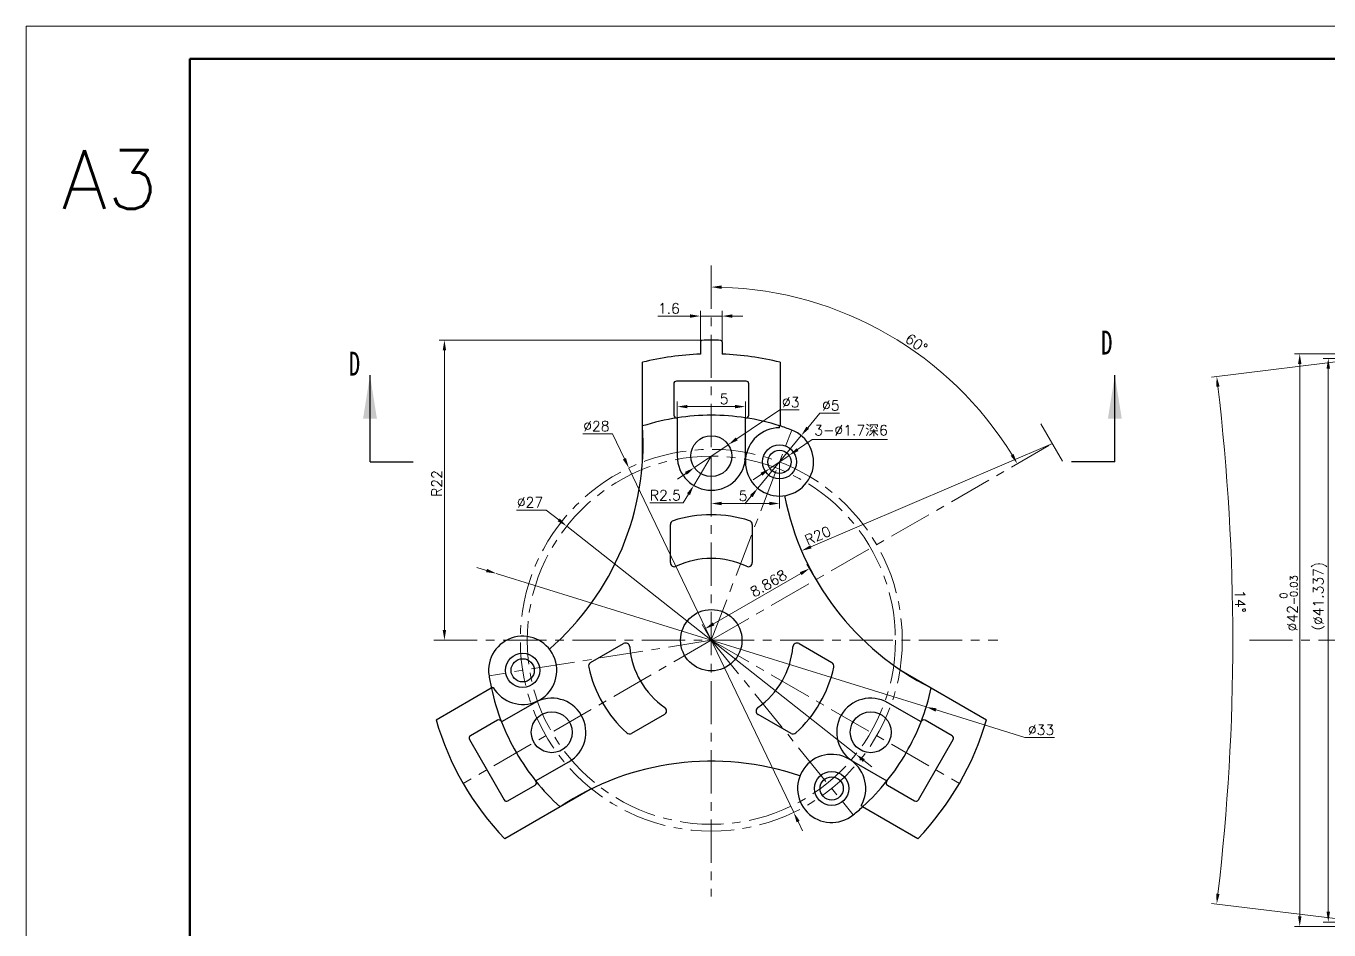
# Model space of a CAD drawing. Header units: millimetres. Extents: x 2517 to 6633, y 792 to 3241.
# Drawn here: x 4032.1 to 4127.6, y 961.4 to 1027.7 of the extents above; entities that cross this region are included whole.
import ezdxf

# ---------------------------------------------------------------- set-up
doc = ezdxf.new("R2010")
doc.units = ezdxf.units.MM
doc.linetypes.add('CENTER', pattern=[50.8, 31.75, -6.35, 6.35, -6.35])
for name, color, linetype, lineweight in [('中心线', 1, 'CENTER', 9), ('实线', 7, 'Continuous', 25), ('尺寸标注', 2, 'Continuous', 9), ('引导线', 6, 'Continuous', 9), ('粗实线', 9, 'Continuous', 50)]:
    doc.layers.add(name, color=color, linetype=linetype, lineweight=lineweight)
doc.styles.add('SLDTEXTSTYLE4', font='TXT', dxfattribs={"width": 0.7})
doc.styles.add('st', font='txt.shx')
doc.dimstyles.new('st0.3', dxfattribs={"dimscale": 0.3, "dimtxt": 2.5, "dimasz": 2.5, "dimexe": 1.25, "dimexo": 0, "dimtad": 1, "dimtoh": 1, "dimdec": 3, "dimdsep": 46, "dimtxsty": 'st', "dimcen": 0, "dimclrd": 256, "dimclre": 256, "dimclrt": 256, "dimadec": 4, "dimazin": 2, "dimtfac": 1, "dimtdec": 3, "dimtmove": 0, "dimatfit": 1, "dimfxl": 1, "dimlwd": -1, "dimlwe": -1, "dimarcsym": 0})

# ---------------------------------------------------------------- blocks, each defined once
blk = doc.blocks.new('*D359')
at = {"layer": 'Defpoints', "color": 0, "ltscale": 0.1, "transparency": 16777216}
for p in [(4125.475, 1003.683), (4132.892, 1003.683), (4132.892, 961.683)]:
    blk.add_point(p, dxfattribs=at)
at = {"layer": '尺寸标注', "ltscale": 0.1, "transparency": 16777216}
for p, q in [((4132.892, 1003.683), (4125.1, 1003.683)), ((4125.475, 962.433), (4125.475, 1002.933)), ((4132.892, 961.683), (4125.1, 961.683))]:
    blk.add_line(p, q, dxfattribs=at)
for points in [[(4125.35, 1002.933), (4125.6, 1002.933), (4125.475, 1003.683)], [(4125.35, 962.433), (4125.6, 962.433), (4125.475, 961.683)]]:
    blk.add_solid(points, dxfattribs=at)
at = {"layer": '尺寸标注', "ltscale": 0.1, "transparency": 16777216, "insert": (4124.666, 985.386), "char_height": 0.75, "attachment_point": 5, "rotation": 90, "style": 'st'}
blk.add_mtext('%%c42{}{\\H0.71x;\\C3;\\S 0^ -0.03;}', dxfattribs=at)
blk = doc.blocks.new('*D360')
at = {"layer": 'Defpoints', "color": 0, "ltscale": 0.1, "transparency": 16777216}
for p in [(4127.566, 1003.352), (4130.192, 1003.352), (4130.192, 962.015)]:
    blk.add_point(p, dxfattribs=at)
at = {"layer": '尺寸标注', "ltscale": 0.1, "transparency": 16777216}
for p, q in [((4130.192, 1003.352), (4127.191, 1003.352)), ((4127.566, 962.765), (4127.566, 1002.602)), ((4130.192, 962.015), (4127.191, 962.015))]:
    blk.add_line(p, q, dxfattribs=at)
for points in [[(4127.441, 1002.602), (4127.691, 1002.602), (4127.566, 1003.352)], [(4127.441, 962.765), (4127.691, 962.765), (4127.566, 962.015)]]:
    blk.add_solid(points, dxfattribs=at)
at = {"layer": '尺寸标注', "ltscale": 0.1, "transparency": 16777216, "insert": (4126.958, 985.596), "char_height": 0.75, "attachment_point": 5, "rotation": 90, "style": 'st'}
blk.add_mtext('（%%c41.337)', dxfattribs=at)
blk = doc.blocks.new('*D361')
at = {"layer": 'Defpoints', "color": 0, "ltscale": 0.1, "transparency": 16777216}
for p in [(4130.192, 1003.352), (4132.892, 1003.683), (4120.438, 976.222), (4130.192, 962.015), (4132.892, 961.683)]:
    blk.add_point(p, dxfattribs=at)
at = {"layer": '尺寸标注', "ltscale": 0.1, "transparency": 16777216}
for p, q in [((4130.192, 1003.352), (4119.014, 1001.979)), ((4130.192, 962.015), (4119.014, 963.387))]:
    blk.add_line(p, q, dxfattribs=at)
blk.add_arc((3961.861, 982.683), 158.708, 353.27076, 6.72924, dxfattribs=at)
for points in [[(4119.352, 1001.266), (4119.6, 1001.295), (4119.387, 1002.025)], [(4119.6, 964.071), (4119.352, 964.101), (4119.387, 963.342)]]:
    blk.add_solid(points, dxfattribs=at)
at = {"layer": '尺寸标注', "ltscale": 0.1, "transparency": 16777216, "insert": (4121.107, 985.527), "char_height": 0.75, "attachment_point": 5, "rotation": 271.02289, "style": 'st'}
blk.add_mtext('14°', dxfattribs=at)
blk = doc.blocks.new('*D367')
at = {"layer": 'Defpoints', "color": 0, "ltscale": 0.1, "transparency": 16777216}
for p in [(4107.34, 997.117), (4088.956, 989.242)]:
    blk.add_point(p, dxfattribs=at)
at = {"layer": '尺寸标注', "ltscale": 0.1, "transparency": 16777216}
blk.add_line((4107.34, 997.117), (4089.645, 989.537), dxfattribs=at)
blk.add_solid([(4089.596, 989.652), (4089.694, 989.422), (4088.956, 989.242)], dxfattribs=at)
at = {"layer": '尺寸标注', "ltscale": 0.1, "transparency": 16777216, "insert": (4090.149, 990.365), "char_height": 0.75, "attachment_point": 5, "rotation": 23.18998, "style": 'st'}
blk.add_mtext('R20', dxfattribs=at)
blk = doc.blocks.new('*D368')
at = {"layer": 'Defpoints', "color": 0, "ltscale": 0.1, "transparency": 16777216}
for p in [(4089.543, 987.942), (4090.019, 987.117), (4082.34, 982.683)]:
    blk.add_point(p, dxfattribs=at)
at = {"layer": '尺寸标注', "ltscale": 0.1, "transparency": 16777216}
for p, q in [((4082.513, 983.884), (4088.893, 987.567)), ((4090.019, 987.117), (4089.355, 988.267)), ((4082.34, 982.683), (4081.676, 983.833))]:
    blk.add_line(p, q, dxfattribs=at)
for points in [[(4088.831, 987.676), (4088.956, 987.459), (4089.543, 987.942)], [(4082.45, 983.992), (4082.575, 983.775), (4081.863, 983.509)]]:
    blk.add_solid(points, dxfattribs=at)
at = {"layer": '尺寸标注', "ltscale": 0.1, "transparency": 16777216, "insert": (4086.532, 986.854), "char_height": 0.75, "attachment_point": 5, "rotation": 30, "style": 'st'}
blk.add_mtext('8.868', dxfattribs=at)
blk = doc.blocks.new('*D369')
at = {"layer": 'Defpoints', "color": 0, "ltscale": 0.1, "transparency": 16777216}
for p in [(4082.34, 1010.172), (4091.199, 1007.023), (4107.34, 997.117), (4082.34, 982.683), (4082.34, 963.886)]:
    blk.add_point(p, dxfattribs=at)
at = {"layer": '尺寸标注', "ltscale": 0.1, "transparency": 16777216}
blk.add_arc((4082.34, 982.683), 25.901, 31.65912, 88.34088, dxfattribs=at)
for points in [[(4083.088, 1008.449), (4083.091, 1008.699), (4082.34, 1008.585)], [(4104.494, 996.342), (4104.279, 996.214), (4104.771, 995.634)]]:
    blk.add_solid(points, dxfattribs=at)
at = {"layer": '尺寸标注', "ltscale": 0.1, "transparency": 16777216, "insert": (4097.38, 1004.458), "char_height": 0.75, "attachment_point": 5, "rotation": 325.36587, "style": 'st'}
blk.add_mtext('60°', dxfattribs=at)
blk = doc.blocks.new('*D370')
at = {"layer": 'Defpoints', "color": 0, "ltscale": 0.1, "transparency": 16777216}
for p in [(4071.741, 991.045), (4092.938, 974.321)]:
    blk.add_point(p, dxfattribs=at)
at = {"layer": '尺寸标注', "ltscale": 0.1, "transparency": 16777216}
for p, q in [((4070.239, 992.231), (4068.052, 992.231)), ((4071.153, 991.51), (4070.239, 992.231)), ((4092.938, 974.321), (4071.741, 991.045)), ((4093.527, 973.857), (4094.116, 973.392))]:
    blk.add_line(p, q, dxfattribs=at)
for points in [[(4071.23, 991.608), (4071.075, 991.412), (4071.741, 991.045)], [(4093.604, 973.955), (4093.45, 973.759), (4092.938, 974.321)]]:
    blk.add_solid(points, dxfattribs=at)
at = {"layer": '尺寸标注', "ltscale": 0.1, "transparency": 16777216, "insert": (4069.052, 992.793), "char_height": 0.75, "attachment_point": 5, "style": 'st'}
blk.add_mtext('∅27', dxfattribs=at)
blk = doc.blocks.new('*D371')
at = {"layer": 'Defpoints', "color": 0, "ltscale": 0.1, "transparency": 16777216}
for p in [(4076.298, 995.313), (4088.381, 970.054)]:
    blk.add_point(p, dxfattribs=at)
at = {"layer": '尺寸标注', "ltscale": 0.1, "transparency": 16777216}
for p, q in [((4075.099, 997.819), (4072.912, 997.819)), ((4075.974, 995.989), (4075.099, 997.819)), ((4088.381, 970.054), (4076.298, 995.313)), ((4088.705, 969.378), (4089.029, 968.701))]:
    blk.add_line(p, q, dxfattribs=at)
for points in [[(4076.087, 996.043), (4075.862, 995.935), (4076.298, 995.313)], [(4088.818, 969.432), (4088.592, 969.324), (4088.381, 970.054)]]:
    blk.add_solid(points, dxfattribs=at)
at = {"layer": '尺寸标注', "ltscale": 0.1, "transparency": 16777216, "insert": (4073.912, 998.381), "char_height": 0.75, "attachment_point": 5, "style": 'st'}
blk.add_mtext('∅28', dxfattribs=at)
blk = doc.blocks.new('*D374')
at = {"layer": 'Defpoints', "color": 0, "ltscale": 0.1, "transparency": 16777216}
for p in [(4083.582, 997.024), (4081.098, 995.342)]:
    blk.add_point(p, dxfattribs=at)
at = {"layer": '尺寸标注', "ltscale": 0.1, "transparency": 16777216}
for p, q in [((4084.203, 997.445), (4087.352, 999.577)), ((4087.352, 999.577), (4088.789, 999.577)), ((4081.098, 995.342), (4083.582, 997.024)), ((4080.477, 994.922), (4079.856, 994.501))]:
    blk.add_line(p, q, dxfattribs=at)
for points in [[(4084.133, 997.548), (4084.273, 997.341), (4083.582, 997.024)], [(4080.407, 995.025), (4080.547, 994.818), (4081.098, 995.342)]]:
    blk.add_solid(points, dxfattribs=at)
at = {"layer": '尺寸标注', "ltscale": 0.1, "transparency": 16777216, "insert": (4088.164, 1000.14), "char_height": 0.75, "attachment_point": 5, "style": 'st'}
blk.add_mtext('∅3', dxfattribs=at)
blk = doc.blocks.new('*D375')
at = {"layer": 'Defpoints', "color": 0, "ltscale": 0.1, "transparency": 16777216}
for p in [(4082.34, 996.183), (4081.055, 994.039)]:
    blk.add_point(p, dxfattribs=at)
at = {"layer": '尺寸标注', "ltscale": 0.1, "transparency": 16777216}
for p, q in [((4082.34, 996.183), (4081.055, 994.039)), ((4080.67, 993.395), (4080.284, 992.752)), ((4080.284, 992.752), (4077.847, 992.752))]:
    blk.add_line(p, q, dxfattribs=at)
blk.add_solid([(4080.562, 993.46), (4080.777, 993.331), (4081.055, 994.039)], dxfattribs=at)
at = {"layer": '尺寸标注', "ltscale": 0.1, "transparency": 16777216, "insert": (4078.972, 993.314), "char_height": 0.75, "attachment_point": 5, "style": 'st'}
blk.add_mtext('R2.5', dxfattribs=at)
blk = doc.blocks.new('*D376')
at = {"layer": 'Defpoints', "color": 0, "ltscale": 0.1, "transparency": 16777216}
for p in [(4079.84, 998.993), (4084.84, 999.816), (4084.84, 998.993)]:
    blk.add_point(p, dxfattribs=at)
at = {"layer": '尺寸标注', "ltscale": 0.1, "transparency": 16777216}
for p, q in [((4079.84, 998.993), (4079.84, 1000.191)), ((4084.84, 998.993), (4084.84, 1000.191)), ((4080.59, 999.816), (4084.09, 999.816))]:
    blk.add_line(p, q, dxfattribs=at)
for points in [[(4080.59, 999.941), (4080.59, 999.691), (4079.84, 999.816)], [(4084.09, 999.941), (4084.09, 999.691), (4084.84, 999.816)]]:
    blk.add_solid(points, dxfattribs=at)
at = {"layer": '尺寸标注', "ltscale": 0.1, "transparency": 16777216, "insert": (4083.285, 1000.379), "char_height": 0.75, "attachment_point": 5, "style": 'st'}
blk.add_mtext('5', dxfattribs=at)
blk = doc.blocks.new('*D380')
at = {"layer": 'Defpoints', "color": 0, "ltscale": 0.1, "transparency": 16777216}
for p in [(4082.34, 996.183), (4087.34, 995.76), (4087.34, 992.712)]:
    blk.add_point(p, dxfattribs=at)
at = {"layer": '尺寸标注', "ltscale": 0.1, "transparency": 16777216}
for p, q in [((4082.34, 996.183), (4082.34, 992.337)), ((4087.34, 995.76), (4087.34, 992.337)), ((4083.09, 992.712), (4086.59, 992.712))]:
    blk.add_line(p, q, dxfattribs=at)
for points in [[(4083.09, 992.837), (4083.09, 992.587), (4082.34, 992.712)], [(4086.59, 992.837), (4086.59, 992.587), (4087.34, 992.712)]]:
    blk.add_solid(points, dxfattribs=at)
at = {"layer": '尺寸标注', "ltscale": 0.1, "transparency": 16777216, "insert": (4084.662, 993.274), "char_height": 0.75, "attachment_point": 5, "style": 'st'}
blk.add_mtext('5', dxfattribs=at)
blk = doc.blocks.new('*D386')
at = {"layer": 'Defpoints', "color": 0, "ltscale": 0.1, "transparency": 16777216}
for p in [(4066.582, 987.576), (4098.098, 977.791)]:
    blk.add_point(p, dxfattribs=at)
at = {"layer": '尺寸标注', "ltscale": 0.1, "transparency": 16777216}
for p, q in [((4065.866, 987.798), (4065.149, 988.021)), ((4066.582, 987.576), (4098.098, 977.791)), ((4098.814, 977.569), (4105.32, 975.549)), ((4105.32, 975.549), (4107.507, 975.549))]:
    blk.add_line(p, q, dxfattribs=at)
for points in [[(4065.903, 987.918), (4065.828, 987.679), (4066.582, 987.576)], [(4098.851, 977.688), (4098.777, 977.449), (4098.098, 977.791)]]:
    blk.add_solid(points, dxfattribs=at)
at = {"layer": '尺寸标注', "ltscale": 0.1, "transparency": 16777216, "insert": (4106.507, 976.111), "char_height": 0.75, "attachment_point": 5, "style": 'st'}
blk.add_mtext('∅33', dxfattribs=at)
blk = doc.blocks.new('*D387')
at = {"layer": 'Defpoints', "color": 0, "ltscale": 0.1, "transparency": 16777216}
for p in [(4083.14, 1006.456), (4081.54, 1004.572), (4083.14, 1004.572)]:
    blk.add_point(p, dxfattribs=at)
at = {"layer": '尺寸标注', "ltscale": 0.1, "transparency": 16777216}
for p, q in [((4081.54, 1004.572), (4081.54, 1006.831)), ((4083.14, 1004.572), (4083.14, 1006.831)), ((4080.79, 1006.456), (4078.415, 1006.456)), ((4083.14, 1006.456), (4081.54, 1006.456)), ((4083.89, 1006.456), (4084.64, 1006.456))]:
    blk.add_line(p, q, dxfattribs=at)
for points in [[(4080.79, 1006.581), (4080.79, 1006.331), (4081.54, 1006.456)], [(4083.89, 1006.581), (4083.89, 1006.331), (4083.14, 1006.456)]]:
    blk.add_solid(points, dxfattribs=at)
at = {"layer": '尺寸标注', "ltscale": 0.1, "transparency": 16777216, "insert": (4079.227, 1007.018), "char_height": 0.75, "attachment_point": 5, "style": 'st'}
blk.add_mtext('1.6', dxfattribs=at)
blk = doc.blocks.new('*D394')
at = {"layer": 'Defpoints', "color": 0, "ltscale": 0.1, "transparency": 16777216}
for p in [(4082.34, 1004.683), (4061.998, 982.683), (4062.778, 982.683)]:
    blk.add_point(p, dxfattribs=at)
at = {"layer": '尺寸标注', "ltscale": 0.1, "transparency": 16777216}
for p, q in [((4082.34, 1004.683), (4062.403, 1004.683)), ((4062.778, 1003.933), (4062.778, 983.433)), ((4061.998, 982.683), (4063.153, 982.683))]:
    blk.add_line(p, q, dxfattribs=at)
for points in [[(4062.653, 1003.933), (4062.903, 1003.933), (4062.778, 1004.683)], [(4062.653, 983.433), (4062.903, 983.433), (4062.778, 982.683)]]:
    blk.add_solid(points, dxfattribs=at)
at = {"layer": '尺寸标注', "ltscale": 0.1, "transparency": 16777216, "insert": (4062.216, 994.175), "char_height": 0.75, "attachment_point": 5, "rotation": 90, "style": 'st'}
blk.add_mtext('R22', dxfattribs=at)
blk = doc.blocks.new('*D395')
at = {"layer": 'Defpoints', "color": 0, "ltscale": 0.1, "transparency": 16777216}
for p in [(4088.042, 996.239), (4086.637, 995.281)]:
    blk.add_point(p, dxfattribs=at)
at = {"layer": '尺寸标注', "ltscale": 0.1, "transparency": 16777216}
for p, q in [((4088.662, 996.661), (4089.736, 997.393)), ((4089.736, 997.393), (4095.246, 997.393)), ((4086.637, 995.281), (4088.042, 996.239)), ((4086.018, 994.859), (4085.398, 994.437))]:
    blk.add_line(p, q, dxfattribs=at)
for points in [[(4088.592, 996.764), (4088.732, 996.558), (4088.042, 996.239)], [(4085.947, 994.962), (4086.088, 994.756), (4086.637, 995.281)]]:
    blk.add_solid(points, dxfattribs=at)
at = {"layer": '尺寸标注', "ltscale": 0.1, "transparency": 16777216, "insert": (4092.585, 998.043), "char_height": 0.75, "attachment_point": 5, "style": 'st'}
blk.add_mtext('3-∅1.7深6', dxfattribs=at)
blk = doc.blocks.new('*D396')
at = {"layer": 'Defpoints', "color": 0, "ltscale": 0.1, "transparency": 16777216}
for p in [(4088.93, 997.689), (4085.749, 993.831)]:
    blk.add_point(p, dxfattribs=at)
at = {"layer": '尺寸标注', "ltscale": 0.1, "transparency": 16777216}
for p, q in [((4089.408, 998.267), (4090.289, 999.336)), ((4090.289, 999.336), (4091.727, 999.336)), ((4085.749, 993.831), (4088.93, 997.689)), ((4085.272, 993.253), (4084.795, 992.674))]:
    blk.add_line(p, q, dxfattribs=at)
for points in [[(4089.311, 998.347), (4089.504, 998.188), (4088.93, 997.689)], [(4085.176, 993.332), (4085.368, 993.173), (4085.749, 993.831)]]:
    blk.add_solid(points, dxfattribs=at)
at = {"layer": '尺寸标注', "ltscale": 0.1, "transparency": 16777216, "insert": (4091.102, 999.899), "char_height": 0.75, "attachment_point": 5, "style": 'st'}
blk.add_mtext('∅5', dxfattribs=at)

msp = doc.modelspace()

# ---------------------------------------------------------------- linework, layer by layer
at = {"layer": '中心线', "ltscale": 0.1}
for p, q in [((4082.3398, 1010.1717), (4082.3398, 963.8862)), ((4082.3398, 982.6834), (4088.2326, 998.0952)), ((4106.5058, 998.5617), (4108.2435, 995.5519)), ((4082.3398, 982.6834), (4107.3398, 997.1172)), ((4061.9981, 982.6834), (4103.3333, 982.6834)), ((4082.3398, 982.6834), (4064.1532, 972.1834)), ((4082.3398, 982.6834), (4066.0463, 980.0808)), ((4082.3398, 982.6834), (4100.5263, 972.1834)), ((4082.3398, 982.6834), (4092.7404, 969.8741)), ((4121.7799, 982.6834), (4147.4187, 982.6834))]:
    msp.add_line(p, q, dxfattribs=at)
for radius in [14, 13.5]:
    msp.add_circle((4082.3398, 982.6834), radius, dxfattribs=at)
at = {"layer": '实线'}
for p, q in [((4081.5398, 1004.5722), (4081.5398, 1003.6682)), ((4083.1398, 1004.5722), (4083.1398, 1003.6682)), ((4077.2989, 998.3945), (4077.2989, 1003.0694)), ((4087.3806, 1003.0694), (4087.3806, 998.3945)), ((4057.3225, 995.7601), (4057.3225, 1002.1101)), ((4111.9213, 995.7601), (4111.9213, 1002.1101)), ((4079.5898, 1001.4834), (4079.5898, 999.1876)), ((4084.8898, 1001.6834), (4079.7898, 1001.6834)), ((4085.0898, 999.1876), (4085.0898, 1001.4834)), ((4079.8398, 998.9929), (4079.8398, 996.1834)), ((4084.8398, 996.1834), (4084.8398, 998.9929)), ((4077.2989, 995.8398), (4077.2989, 998.3945)), ((4087.3398, 998.2601), (4087.3398, 998.4076)), ((4057.3225, 995.7601), (4060.4975, 995.7601)), ((4111.9213, 995.7601), (4108.7463, 995.7601)), ((4079.3398, 988.3755), (4079.3398, 991.164)), ((4085.3398, 991.164), (4085.3398, 988.3755)), ((4073.4954, 981.0412), (4075.9103, 982.4354)), ((4088.7693, 982.4354), (4091.1841, 981.0412)), ((4096.2539, 980.4707), (4098.4664, 979.1933)), ((4062.1645, 976.8559), (4066.2131, 979.1933)), ((4066.3499, 979.2252), (4066.2222, 979.1514)), ((4098.4664, 979.1933), (4102.515, 976.8559)), ((4069.3984, 978.0985), (4066.9653, 976.6937)), ((4097.7142, 976.6937), (4095.2811, 978.0985)), ((4078.9103, 977.2393), (4076.4954, 975.845)), ((4088.1841, 975.845), (4085.7693, 977.2393)), ((4066.6717, 976.8129), (4064.6835, 975.665)), ((4099.996, 975.665), (4098.0078, 976.8129)), ((4064.6103, 975.3918), (4067.1603, 970.975)), ((4097.5192, 970.975), (4100.0692, 975.3918)), ((4069.4653, 972.3636), (4071.8984, 973.7683)), ((4092.7811, 973.7683), (4095.2142, 972.3636)), ((4067.4335, 970.9018), (4069.4217, 972.0497)), ((4073.4664, 971.7397), (4071.2539, 970.4623)), ((4095.2578, 972.0497), (4097.246, 970.9018)), ((4071.2539, 970.4623), (4067.2054, 968.1249)), ((4093.3296, 970.5649), (4093.4573, 970.4912)), ((4097.4742, 968.1249), (4093.4256, 970.4623))]:
    msp.add_line(p, q, dxfattribs=at)
for centre, radius in [((4082.3398, 996.1834), 1.5), ((4087.3398, 995.7601), 1.25), ((4087.3398, 995.7601), 0.85), ((4082.3398, 982.6834), 2.25), ((4068.515, 980.4752), 1.25), ((4068.515, 980.4752), 0.85), ((4070.6484, 975.9334), 1.5), ((4094.0311, 975.9334), 1.5), ((4091.1645, 971.8149), 1.25), ((4091.1645, 971.8149), 0.85)]:
    msp.add_circle(centre, radius, dxfattribs=at)
for centre, radius, start, end in [((4081.6398, 1004.5722), 0.1, 91.831684, 180), ((4082.3398, 982.6834), 22, 88.168316, 91.831684), ((4083.0398, 1004.5722), 0.1, 0, 88.168316), ((4082.3398, 982.6834), 21, 92.183225, 103.888886), ((4082.3398, 982.6834), 21, 76.111114, 87.816775), ((4079.7898, 1001.4834), 0.2, 90, 180), ((4084.8898, 1001.4834), 0.2, 0, 90), ((4082.3398, 982.6834), 16.5, 98.714742, 107.788556), ((4079.7898, 999.1876), 0.2, 180, 278.783116), ((4082.3398, 982.6834), 16.5, 81.285258, 98.714742), ((4082.3398, 982.6834), 16.5, 72.360299, 81.285258), ((4084.8898, 999.1876), 0.2, 261.216884, 0), ((4057.3398, 997.1172), 20, 311.038935, 3.661932), ((4087.3398, 995.7601), 2.5, 90, 69.075168), ((4082.3398, 982.6834), 16.5, 69.075168, 72.360299), ((4082.3398, 996.1834), 2.5, 180, 0), ((4107.3398, 997.1172), 20, 191.038935, 243.661932), ((4079.6398, 991.164), 0.3, 107.660173, 180), ((4082.3398, 982.6834), 9.2, 72.339827, 107.660173), ((4085.0398, 991.164), 0.3, 0, 72.339827), ((4082.3398, 982.6834), 6, 64.623066, 115.376934), ((4079.6398, 988.3755), 0.3, 180, 295.376934), ((4085.0398, 988.3755), 0.3, 244.623066, 0), ((4068.515, 980.4752), 2.5, 210, 189.075168), ((4076.0603, 982.1756), 0.3, 4.623066, 120), ((4082.3398, 982.6834), 6, 184.623066, 235.376934), ((4082.3398, 982.6834), 6, 304.623066, 355.376934), ((4088.6193, 982.1756), 0.3, 60, 175.376934), ((4073.6454, 980.7814), 0.3, 120, 192.339827), ((4091.0341, 980.7814), 0.3, 347.660173, 60), ((4082.3398, 982.6834), 16.5, 189.075168, 192.360299), ((4082.3398, 982.6834), 9.2, 192.339827, 227.660173), ((4082.3398, 982.6834), 9.2, 312.339827, 347.660173), ((4082.3398, 982.6834), 16.5, 192.360299, 201.285258), ((4082.3398, 982.6834), 16.5, 338.714742, 347.788556), ((4070.6484, 975.9334), 2.5, 300, 120), ((4094.0311, 975.9334), 2.5, 60, 240), ((4078.7603, 977.4991), 0.3, 300, 55.376934), ((4085.9193, 977.4991), 0.3, 124.623066, 240), ((4082.3398, 982.6834), 21, 196.111114, 223.888886), ((4066.7717, 976.6397), 0.2, 21.216884, 120), ((4082.3398, 982.6834), 16.5, 201.285258, 218.714742), ((4082.3398, 982.6834), 16.5, 321.285258, 338.714742), ((4082.3398, 982.6834), 21, 316.111114, 343.888886), ((4097.9078, 976.6397), 0.2, 60, 158.783116), ((4064.7835, 975.4918), 0.2, 120, 210), ((4076.3454, 976.1048), 0.3, 227.660173, 300), ((4088.3341, 976.1048), 0.3, 240, 312.339827), ((4099.896, 975.4918), 0.2, 330, 60), ((4091.1645, 971.8149), 2.5, 330, 309.075168), ((4082.3398, 953.8159), 20, 71.038935, 123.661932), ((4069.3217, 972.2229), 0.2, 300, 38.783116), ((4082.3398, 982.6834), 16.5, 218.714742, 227.788556), ((4082.3398, 982.6834), 16.5, 312.360299, 321.285258), ((4095.3578, 972.2229), 0.2, 141.216884, 240), ((4067.3335, 971.075), 0.2, 210, 300), ((4082.3398, 982.6834), 16.5, 309.075168, 312.360299), ((4097.346, 971.075), 0.2, 240, 330)]:
    msp.add_arc(centre, radius, start, end, dxfattribs=at)
for points in [[(4057.3225, 1002.1101), (4056.8145, 998.9351), (4057.8305, 998.9351)], [(4111.9213, 1002.1101), (4111.4133, 998.9351), (4112.4293, 998.9351)]]:
    msp.add_solid(points, dxfattribs=at)
at = {"layer": '引导线'}
for p, q in [((4032.1107, 1027.726), (4233.7268, 1027.726)), ((4032.1107, 885.1546), (4032.1107, 1027.726))]:
    msp.add_line(p, q, dxfattribs=at)
at = {"layer": '粗实线'}
for p, q in [((4044.1116, 887.5548), (4044.1116, 1025.3258)), ((4044.1116, 1025.3258), (4231.3266, 1025.3258))]:
    msp.add_line(p, q, dxfattribs=at)

# ---------------------------------------------------------------- texts
at = {"layer": '实线', "ltscale": 0.2, "insert": (4034.7229, 1018.6321), "char_height": 4.32035, "width": 12.00096, "attachment_point": 1, "style": 'st'}
msp.add_mtext('A3', dxfattribs=at)
at = {"layer": '实线', "char_height": 1.75, "attachment_point": 1, "style": 'SLDTEXTSTYLE4'}
for insert in [(4110.9121, 1005.3874), (4055.7655, 1003.8397)]:
    msp.add_mtext('D', dxfattribs=dict(at, insert=insert))

# ---------------------------------------------------------------- dimensions: what is measured, and where the dimension line sits
at = {"layer": '尺寸标注', "ltscale": 0.1}
for base, line1, line2, picture, middle in [((4091.19854, 1007.02269), ((4082.33976, 982.6834), (4107.33976, 997.11715)), ((4082.33976, 1010.17174), (4082.33976, 963.88622)), '*D369', (4097.06037, 1003.99496)), ((4120.437946, 976.221889), ((4130.192479, 962.014915), (4132.892479, 961.683396)), ((4130.192479, 1003.351878), (4132.892479, 1003.683396)), '*D361', (4120.544243, 985.516631))]:
    dim = msp.add_angular_dim_2l(base=base, line1=line1, line2=line2, dimstyle='st0.3', dxfattribs=at)
    dim.commit()
    dim.dimension.update_dxf_attribs({"geometry": picture, "text_midpoint": middle, "dimtype": 162})
for base, p1, p2, picture, middle in [((4083.1398, 1006.4558), (4081.5398, 1004.5722), (4083.1398, 1004.5722), '*D387', (4079.2273, 1006.4558)), ((4084.8398, 999.8165), (4079.8398, 998.9929), (4084.8398, 998.9929), '*D376', (4083.2848, 999.8165)), ((4087.3398, 992.7119), (4082.3398, 996.1834), (4087.3398, 995.7601), '*D380', (4084.6619, 992.7119))]:
    dim = msp.add_linear_dim(base=base, p1=p1, p2=p2, dimstyle='st0.3', dxfattribs=at)
    dim.commit()
    dim.dimension.update_dxf_attribs({"geometry": picture, "text_midpoint": middle, "dimtype": 160})
for base, p1, p2, text, picture, middle in [((4062.7782, 982.6834), (4082.3398, 1004.6834), (4061.9981, 982.6834), 'R<>', '*D394', (4062.7782, 994.1748)), ((4127.5662, 1003.3519), (4130.1925, 962.0149), (4130.1925, 1003.3519), '（%%c<>)', '*D360', (4127.5662, 985.5955))]:
    dim = msp.add_linear_dim(base=base, p1=p1, p2=p2, angle=90, text=text, dimstyle='st0.3', dxfattribs=at)
    dim.commit()
    dim.dimension.update_dxf_attribs({"geometry": picture, "text_midpoint": middle, "dimtype": 160})
dim = msp.add_linear_dim(base=(4125.4751, 1003.6834), p1=(4132.8925, 961.6834), p2=(4132.8925, 1003.6834), angle=90, text='%%c<>{}{\\H0.71x;\\C3;\\S 0^ -0.03;}', dimstyle='st0.3', override={"dimtp": 0, "dimtm": 0.03, "dimtdec": 3, "dimtzin": 8}, dxfattribs=at)
dim.commit()
dim.dimension.update_dxf_attribs({"geometry": '*D359', "text_midpoint": (4125.4751, 985.3862), "dimtype": 160})
for p1, p2, picture, middle in [((4081.0977, 995.3424), (4083.5818, 997.0244), '*D374', (4088.1642, 999.5771)), ((4085.7492, 993.8314), (4088.9304, 997.6888), '*D396', (4091.1016, 999.3365)), ((4088.3814, 970.0541), (4076.2981, 995.3127), '*D371', (4073.9117, 997.8187)), ((4092.9381, 974.3213), (4071.7414, 991.0455), '*D370', (4069.0519, 992.2305)), ((4066.5818, 987.5758), (4098.0977, 977.791), '*D386', (4106.507, 975.5488))]:
    dim = msp.add_diameter_dim_2p(p1=p1, p2=p2, dimstyle='st0.3', dxfattribs=at)
    dim.commit()
    dim.dimension.update_dxf_attribs({"geometry": picture, "text_midpoint": middle, "dimtype": 163})
dim = msp.add_diameter_dim_2p(p1=(4086.6373, 995.2815), p2=(4088.0422, 996.2387), text='3-<>深6', dimstyle='st0.3', dxfattribs=at)
dim.commit()
dim.dimension.update_dxf_attribs({"geometry": '*D395', "text_midpoint": (4092.585, 997.3929), "dimtype": 163})
for center, mpoint, picture, middle in [((4107.3398, 997.1172), (4088.9557, 989.2415), '*D367', (4090.3701, 989.8475)), ((4082.3398, 996.1834), (4081.055, 994.0388), '*D375', (4078.9717, 992.752))]:
    dim = msp.add_radius_dim(center=center, mpoint=mpoint, dimstyle='st0.3', dxfattribs=at)
    dim.commit()
    dim.dimension.update_dxf_attribs({"geometry": picture, "text_midpoint": middle, "dimtype": 164})
dim = msp.add_linear_dim(base=(4089.5428, 987.9424), p1=(4082.3398, 982.6834), p2=(4090.0193, 987.1172), angle=30, dimstyle='st0.3', dxfattribs=at)
dim.commit()
dim.dimension.update_dxf_attribs({"geometry": '*D368', "text_midpoint": (4086.8135, 986.3667), "dimtype": 161})

doc.saveas('drawing.dxf')
